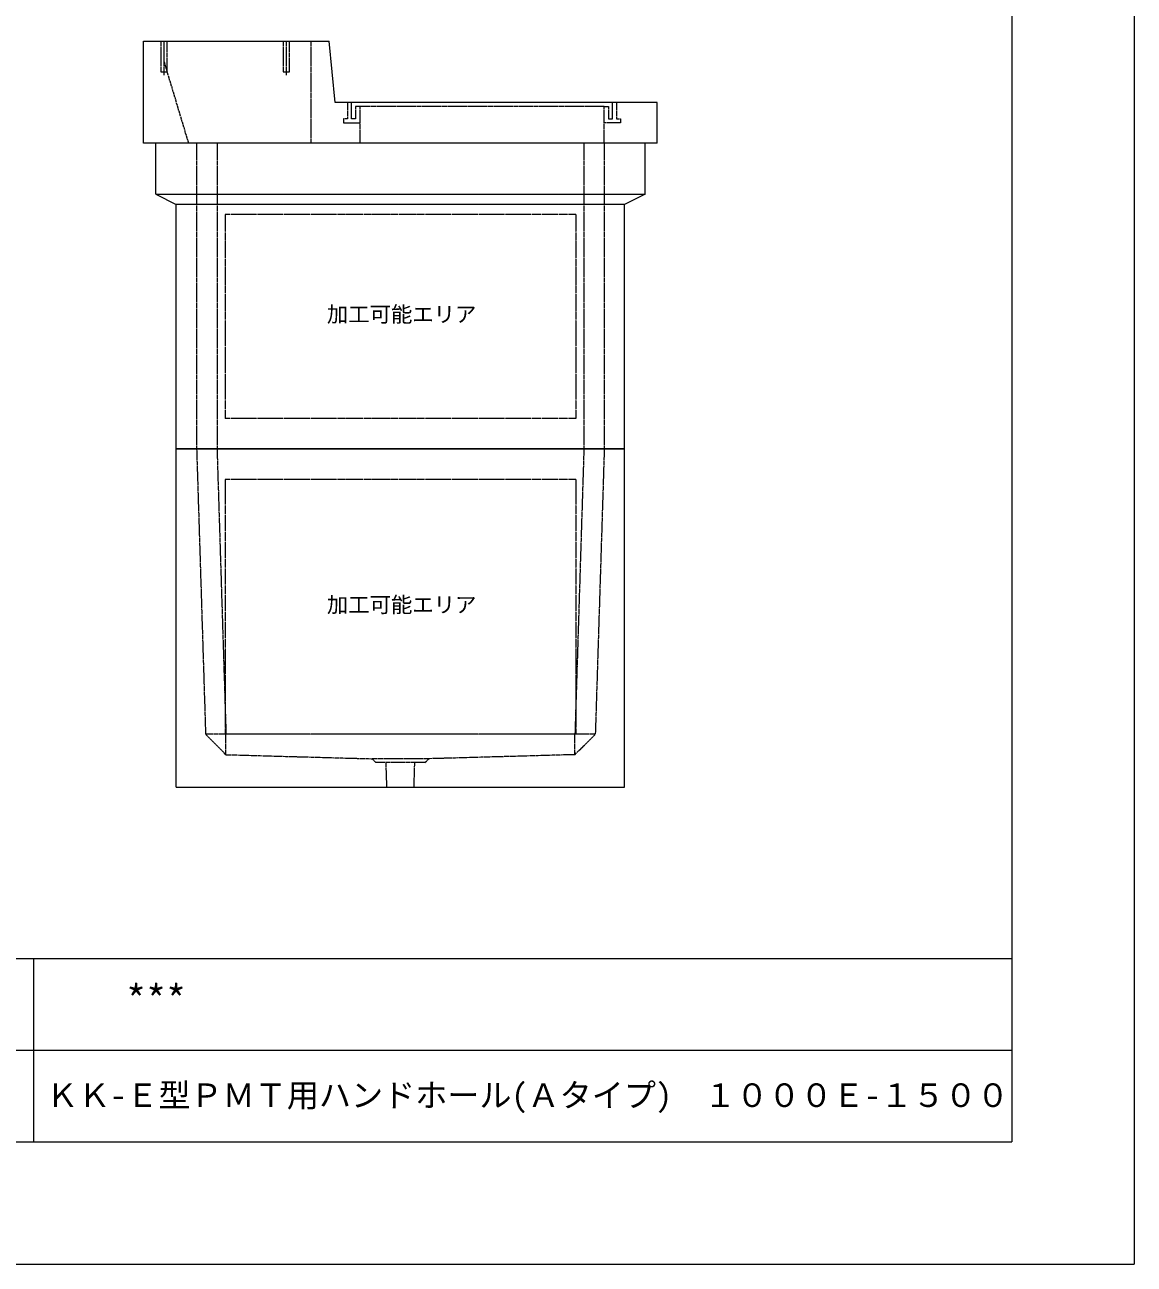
# Model space of a CAD drawing. Units: millimetres, scale not verified. Extents: x -4455 to 4455, y -3150 to 3150.
# Drawn here: x 1733 to 4455, y -3150 to -109 of the extents above; entities that cross this region are included whole.
import ezdxf
from ezdxf.enums import TextEntityAlignment as Align

# ---------------------------------------------------------------- set-up
doc = ezdxf.new("R2010")
doc.units = ezdxf.units.MM
doc.header["$LTSCALE"] = 20
doc.linetypes.add('LONG_DASHED1', pattern=[7, 6, -1])
doc.linetypes.add('LONG_DOUBLE_CHAIN', pattern=[21.8, 18, -1, 0.6, -0.6, 0.6, -1])
for name, color, linetype, lineweight in [('0-0_D-TTL', 7, 'Continuous', 9), ('0-1_Defpoints', 7, 'Continuous', 9), ('0-2_D-TTL-FRAM1', 134, 'Continuous', 9), ('0-3_D-TTL-TXT', 7, 'Continuous', 9), ('0-7_D-STR', 7, 'Continuous', 9), ('0-9_D-STR-STR4', 134, 'LONG_DASHED1', 9), ('0-A_D-STR-STR2', 1, 'LONG_DASHED1', 9), ('0-C_D-STR-STR5', 1, 'LONG_DOUBLE_CHAIN', 9)]:
    doc.layers.add(name, color=color, linetype=linetype, lineweight=lineweight)
doc.styles.add('ＭＳ ゴシック', font='')
doc.styles.get('ＭＳ ゴシック').set_extended_font_data('MS Gothic')

# ---------------------------------------------------------------- blocks, each defined once
blk = doc.blocks.new('A$C4DE05FD1')
at = {"layer": '0-0_D-TTL', "color": 134}
for p in [(114800, 76000), (4000, 4000)]:
    blk.add_line(p, (114800, 4000), dxfattribs=at)
at = {"layer": '0-1_Defpoints', "color": 134}
for p in [(118800, 84000), (0, 0)]:
    blk.add_line(p, (118800, 0), dxfattribs=at)
at = {"layer": '0-2_D-TTL-FRAM1'}
for p, q in [((38800, 10000), (114800, 10000)), ((82800, 10000), (82800, 4000)), ((64800, 7000), (114800, 7000))]:
    blk.add_line(p, q, dxfattribs=at)
blk = doc.blocks.new('A$C01CF2EB6')
at = {"layer": '0-7_D-STR'}
for p, q in [((12000, 15000), (-12000, 15000)), ((-12000, 12500), (-12000, 15000)), ((12000, 12500), (12000, 15000)), ((-12000, 12500), (-11000, 12000)), ((-12000, 12500), (12000, 12500)), ((12000, 12500), (11000, 12000)), ((-11000, 0), (-11000, 12000)), ((11000, 12000), (-11000, 12000)), ((11000, 0), (11000, 12000)), ((11000, 0), (-11000, 0))]:
    blk.add_line(p, q, dxfattribs=at)
at = {"layer": '0-7_D-STR', "linetype": 'LONG_DASHED1'}
for p, q in [((-10000, 15000), (-10000, 0)), ((-9000, 15000), (-9000, 0)), ((9000, 15000), (9000, 0)), ((10000, 15000), (10000, 0))]:
    blk.add_line(p, q, dxfattribs=at)
at = {"layer": '0-C_D-STR-STR5'}
for p, q in [((8600, 11500), (8600, 1500)), ((8600, 1500), (-8600, 1500))]:
    blk.add_line(p, q, dxfattribs=at)
blk.add_lwpolyline([(8600, 11500), (-8600, 11500), (-8600, 1500)], dxfattribs=at)
blk = doc.blocks.new('A$C7CE826D1')
at = {"layer": '0-7_D-STR'}
for p, q in [((-11000, 0), (11000, 0)), ((-11000, -16600), (-11000, 0)), ((11000, -16600), (11000, 0)), ((-11000, -16600), (11000, -16600))]:
    blk.add_line(p, q, dxfattribs=at)
at = {"layer": '0-7_D-STR', "linetype": 'LONG_DASHED1'}
for p, q in [((-10000, 0), (-9560, -14000)), ((-9000, 0), (-8560, -14000)), ((9000, 0), (8560, -14000)), ((10000, 0), (9560, -14000)), ((-8560, -15000), (-9560, -14000)), ((9560, -14000), (-9560, -14000)), ((-8560, -15000), (-8560, -14000)), ((8560, -15000), (9560, -14000)), ((8560, -15000), (8560, -14000)), ((-8560, -15000), (-1400, -15200)), ((-1200, -15380), (-1400, -15200)), ((1400, -15200), (-1400, -15200)), ((1200, -15380), (1400, -15200)), ((8560, -15000), (1400, -15200)), ((1200, -15380), (-1200, -15380)), ((-666, -16600), (-705, -15380)), ((666, -16600), (705, -15380))]:
    blk.add_line(p, q, dxfattribs=at)
at = {"layer": '0-C_D-STR-STR5'}
for p, q in [((8600, -1500), (-8600, -1500)), ((-8600, -1500), (-8600, -14000)), ((8600, -1500), (8600, -14000)), ((8600, -14000), (-8600, -14000))]:
    blk.add_line(p, q, dxfattribs=at)
blk = doc.blocks.new('A$C466D2232')
at = {"layer": '0-7_D-STR'}
for p, q in [((3200, 2000), (3500, 5000)), ((12600, 5000), (3500, 5000)), ((12600, 0), (12600, 5000)), ((-12600, 2000), (3200, 2000)), ((-12600, 0), (-12600, 2000)), ((-12600, 0), (12600, 0))]:
    blk.add_line(p, q, dxfattribs=at)
at = {"layer": '0-7_D-STR', "linetype": 'LONG_DASHED1'}
for p, q in [((4400, 5000), (4400, 0)), ((11600, 4000), (11600, 5000)), ((11600, 4000), (10400, 0)), ((-10000, 0), (-10000, 1800)), ((2000, 1800), (2000, 0))]:
    blk.add_line(p, q, dxfattribs=at)
at = {"layer": '0-9_D-STR-STR4'}
for points in [[(-10600, 2000), (-10600, 1200), (-10800, 1200), (-10800, 1000), (-10000, 1000)], [(-10000, 1800), (-10200, 1800), (-10200, 1200), (-10400, 1200), (-10400, 2000)], [(2600, 2000), (2600, 1200), (2800, 1200), (2800, 1000), (2000, 1000)], [(2200, 1800), (2200, 1200), (2400, 1200), (2400, 2000)], [(-10000, 1800), (2000, 1800), (2200, 1800)]]:
    blk.add_lwpolyline(points, dxfattribs=at)
at = {"layer": '0-A_D-STR-STR2'}
for p, q in [((5595.6, 3340), (5595.6, 5000)), ((11600, 3340), (11600, 5000))]:
    blk.add_line(p, q, dxfattribs=at)
for points in [[(5755.6, 5000), (5755.6, 3500), (5435.6, 3500), (5435.6, 5000)], [(11760, 5000), (11760, 3500), (11440, 3500), (11440, 5000)]]:
    blk.add_lwpolyline(points, dxfattribs=at)

msp = doc.modelspace()

# ---------------------------------------------------------------- block references
at = {"layer": '0-0_D-TTL', "xscale": 0.075, "yscale": 0.075}
msp.add_blockref('A$C4DE05FD1', (-4455, -3150), dxfattribs=at)
at = {"layer": '0-7_D-STR', "yscale": 0.05}
for name, p, xscale in [('A$C466D2232', (2655, -400), -0.05), ('A$C01CF2EB6', (2655, -1150), 0.05), ('A$C7CE826D1', (2655, -1150), 0.05)]:
    msp.add_blockref(name, p, dxfattribs=dict(at, xscale=xscale))

# ---------------------------------------------------------------- texts
at = {"layer": '0-3_D-TTL-TXT', "style": 'ＭＳ ゴシック'}
for s, height, p in [('***', 72.14, (1981.99, -2559.3)), ('ＫＫ-Ｅ型ＰＭＴ用ハンドホール(Ａタイプ)\u3000１０００Ｅ-１５００', 57.73, (1785.78, -2781.53))]:
    msp.add_text(s, height=height, dxfattribs=at).set_placement(p, align=Align.BOTTOM_LEFT)
at = {"layer": '0-C_D-STR-STR5', "style": 'ＭＳ ゴシック'}
for p in [(2474.53, -850.28), (2474.53, -1562.78)]:
    msp.add_text('加工可能エリア', height=38.42, dxfattribs=at).set_placement(p, align=Align.BOTTOM_LEFT)

doc.saveas('drawing.dxf')
